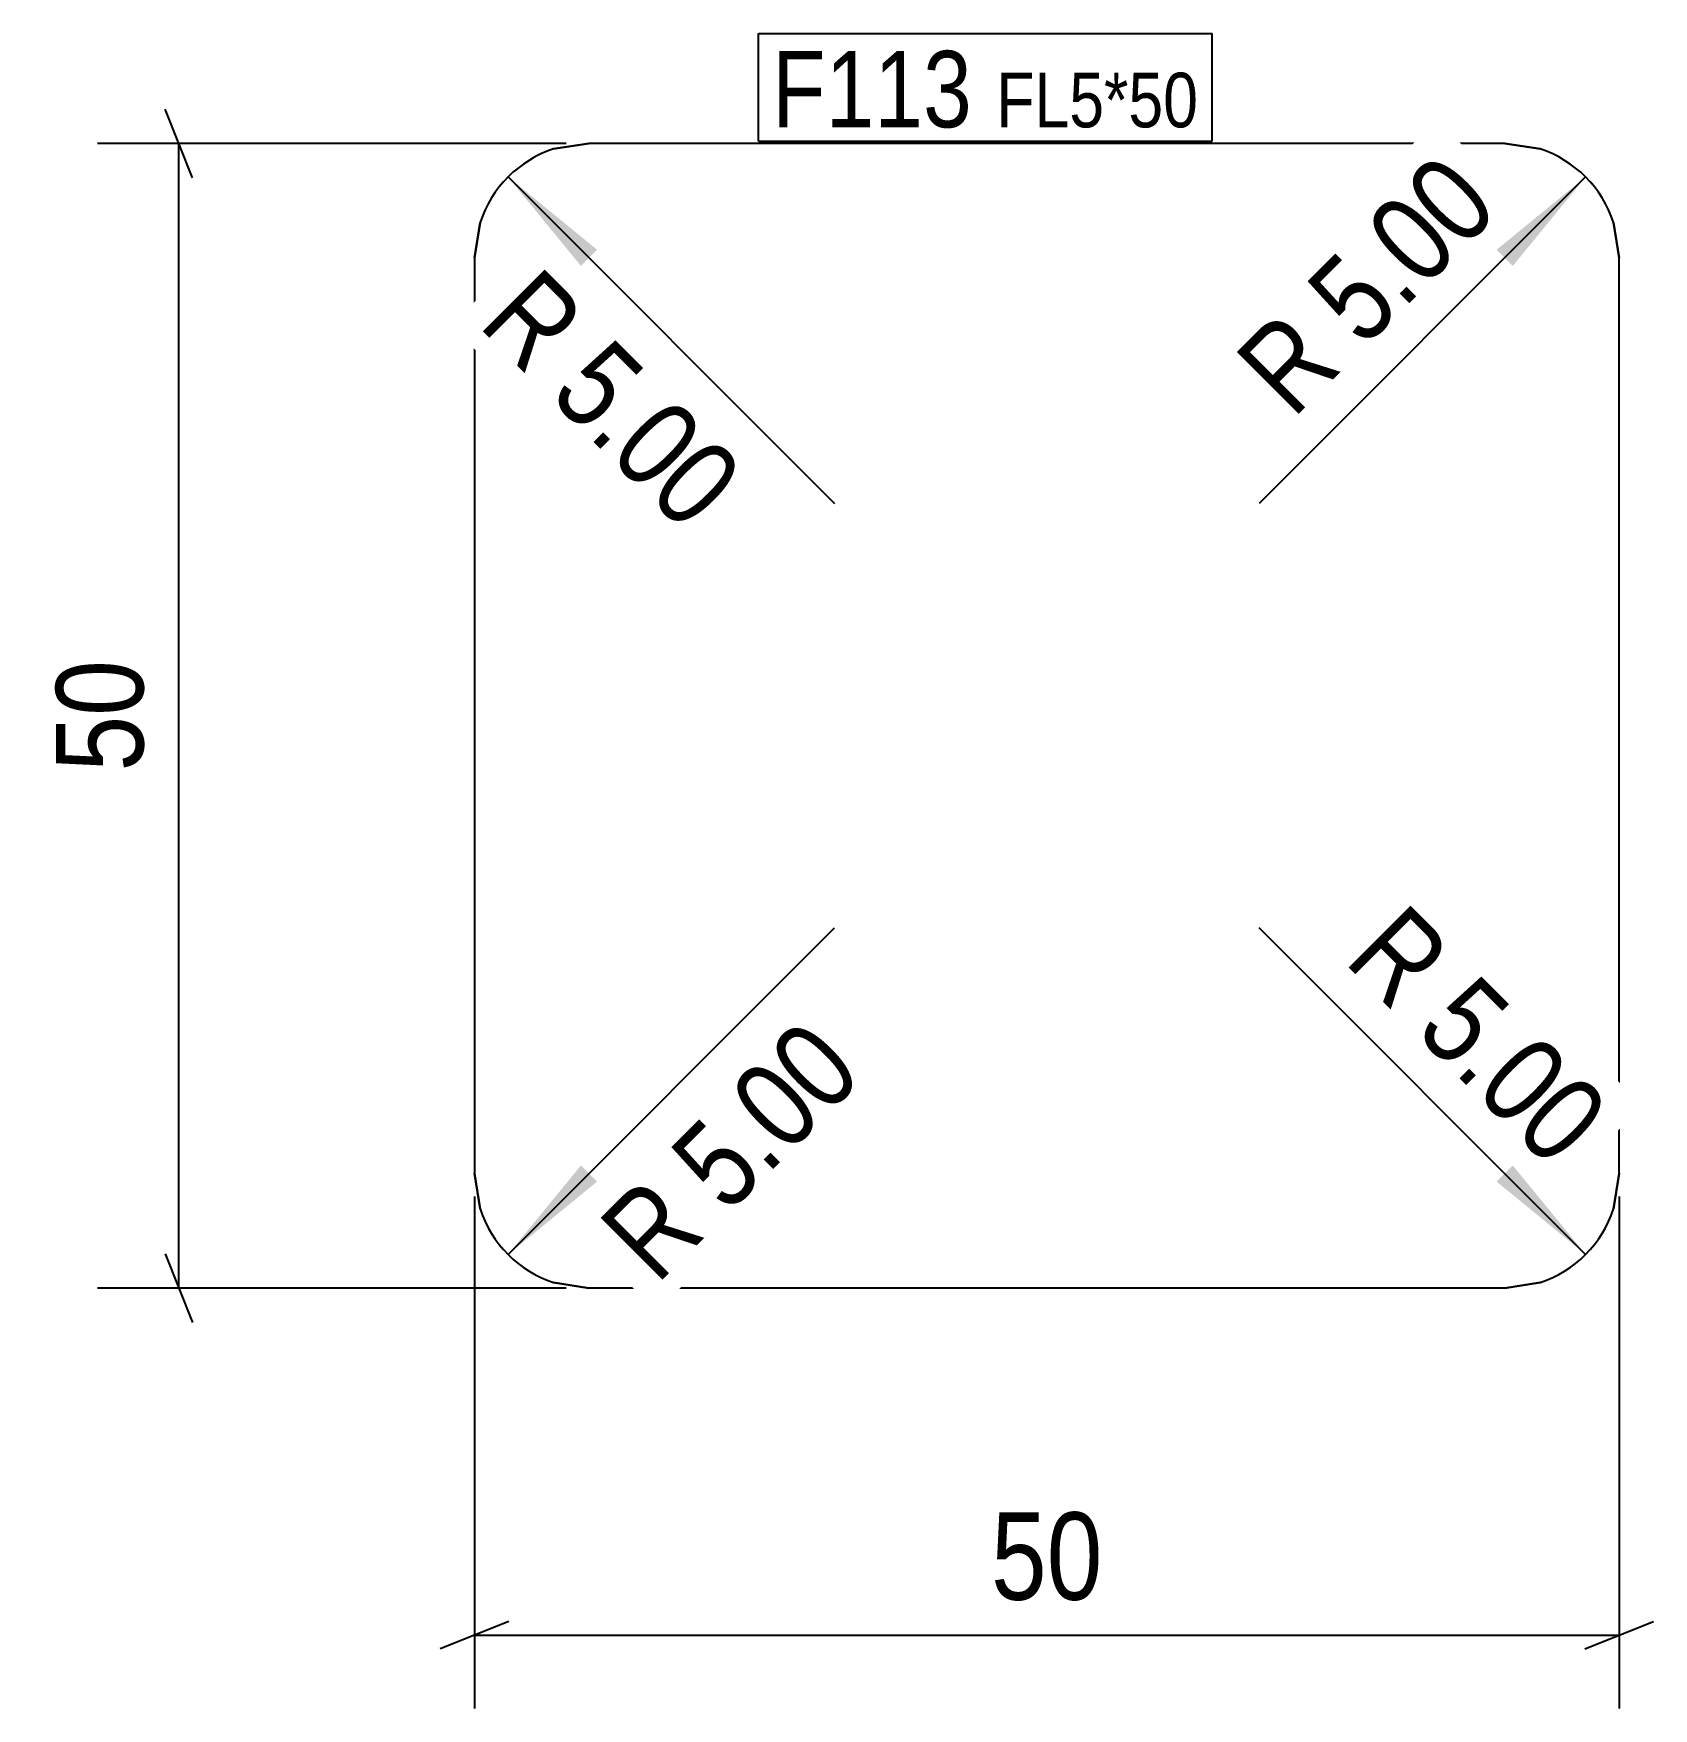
# Model space of a CAD drawing. Header units: millimetres. Extents: x 2.2 to 73, y 3 to 76.2.
import ezdxf

# ---------------------------------------------------------------- set-up
doc = ezdxf.new("R2010")
doc.units = ezdxf.units.MM
doc.linetypes.add('DXK_LINE_DOT2', pattern=[3.9198, 1.9599, -1.9599])
for name, color, linetype in [('MÅLSÆTNING', 7, 'Continuous'), ('STÅL', 7, 'Continuous'), ('TEKST', 7, 'Continuous')]:
    doc.layers.add(name, color=color, linetype=linetype)
doc.styles.add('Arial Narrow', font='ARIALN.TTF', dxfattribs={"height": 0.2})

msp = doc.modelspace()

# ---------------------------------------------------------------- hatches: boundary and pattern name
at = {"layer": 'MÅLSÆTNING', "linetype": 'Continuous'}
for points in [[(26.112, 66.014), (22.93, 69.903), (26.819, 66.721)], [(66.112, 66.721), (70.001, 69.903), (66.819, 66.014)], [(26.819, 26.014), (22.93, 22.832), (26.112, 26.721)], [(66.819, 26.721), (70.001, 22.832), (66.112, 26.014)]]:
    msp.add_hatch(color=7, dxfattribs=at).paths.add_polyline_path(points)

# ---------------------------------------------------------------- linework, layer by layer
at = {"layer": 'MÅLSÆTNING', "color": 7, "linetype": 'Continuous'}
for p, q in [((9.15, 69.867), (7.95, 72.867)), ((25.465, 71.367), (5, 71.367)), ((8.55, 21.367), (8.55, 71.367)), ((22.93, 69.903), (37.193, 55.64)), ((70.001, 69.903), (55.738, 55.64)), ((22.93, 22.832), (37.193, 37.095)), ((70.001, 22.832), (55.738, 37.095)), ((21.465, 25.367), (21.465, 3)), ((7.95, 22.867), (9.15, 19.867)), ((25.465, 21.367), (5, 21.367)), ((22.965, 6.8), (19.965, 5.6)), ((69.965, 5.6), (72.965, 6.8)), ((21.465, 6.2), (71.465, 6.2))]:
    msp.add_line(p, q, dxfattribs=at)
for centre, start, end in [((26.465, 66.367), 108, 162), ((66.465, 66.367), 18, 72), ((26.465, 26.367), 198, 252), ((66.465, 26.367), 288, 342)]:
    msp.add_arc(centre, 5, start, end, dxfattribs=at)
at = {"layer": 'STÅL', "color": 2, "linetype": 'Continuous'}
for p, q in [((24.92, 71.123), (26.465, 71.367)), ((66.465, 71.367), (26.465, 71.367)), ((66.465, 71.367), (68.01, 71.123)), ((21.465, 66.367), (21.71, 67.912)), ((71.22, 67.912), (71.465, 66.367)), ((21.465, 66.367), (21.465, 26.367)), ((71.465, 26.367), (71.465, 66.367)), ((21.71, 24.822), (21.465, 26.367)), ((71.465, 26.367), (71.22, 24.822)), ((26.465, 21.367), (24.92, 21.612)), ((66.465, 21.367), (26.465, 21.367)), ((68.01, 21.612), (66.465, 21.367))]:
    msp.add_line(p, q, dxfattribs=at)
at = {"layer": 'STÅL', "color": 7, "linetype": 'DXK_LINE_DOT2'}
for p, q in [((26.465, 71.367), (24.92, 71.123)), ((68.01, 71.123), (66.465, 71.367)), ((21.71, 67.912), (21.465, 66.367)), ((71.465, 66.367), (71.22, 67.912)), ((21.465, 26.367), (21.71, 24.822)), ((71.22, 24.822), (71.465, 26.367)), ((24.92, 21.612), (26.465, 21.367)), ((66.465, 21.367), (68.01, 21.612))]:
    msp.add_line(p, q, dxfattribs=at)
at = {"layer": 'STÅL', "color": 2, "linetype": 'Continuous'}
for centre, start, end in [((26.465, 66.367), 108, 162), ((66.465, 66.367), 18, 72), ((26.465, 26.367), 198, 252), ((66.465, 26.367), 288, 342)]:
    msp.add_arc(centre, 5, start, end, dxfattribs=at)
at = {"layer": 'STÅL', "color": 7, "linetype": 'DXK_LINE_DOT2'}
for centre, start, end in [((26.465, 66.367), 108, 162), ((66.465, 66.367), 18, 72), ((26.465, 26.367), 198, 252), ((66.465, 26.367), 288, 342)]:
    msp.add_arc(centre, 5, start, end, dxfattribs=at)
at = {"layer": 'TEKST', "color": 7, "linetype": 'Continuous'}
for p, q in [((33.865, 76.167), (53.685, 76.167)), ((33.865, 71.467), (33.865, 76.167))]:
    msp.add_line(p, q, dxfattribs=at)

# ---------------------------------------------------------------- wipeouts: each hides what was drawn before it
at = {"color": 0}
for points, layer in [([(7.8, 49.605), (2.2, 49.605), (2.2, 43.13), (7.8, 43.13)], 'MÅLSÆTNING'), ([(49.703, 6.95), (49.703, 12.55), (43.228, 12.55), (43.228, 6.95)], 'MÅLSÆTNING'), ([(43.205, 72.067), (43.205, 75.567), (34.465, 75.567), (34.465, 72.067)], 'TEKST')]:
    msp.add_wipeout(points, dxfattribs=at).dxf.layer = layer

# ---------------------------------------------------------------- next in the draw order: texts
at = {"layer": 'MÅLSÆTNING', "color": 3, "style": 'Arial Narrow'}
msp.add_text('50', height=3.8177, rotation=90.00021, dxfattribs=at).set_placement((7, 43.93))
msp.add_text('50', height=3.8177, dxfattribs=at).set_placement((44.028, 7.75))

# ---------------------------------------------------------------- next in the draw order: wipeouts: each hides what was drawn before it
at = {"color": 0}
for points, layer in [([(67.47, 68.433), (63.51, 72.393), (53.247, 62.13), (57.207, 58.17)], 'MÅLSÆTNING'), ([(30.703, 53.15), (34.662, 57.109), (24.399, 67.372), (20.44, 63.413)], 'MÅLSÆTNING'), ([(68.531, 25.362), (72.491, 29.322), (62.228, 39.585), (58.268, 35.625)], 'MÅLSÆTNING'), ([(39.683, 30.605), (35.723, 34.564), (25.46, 24.301), (29.42, 20.342)], 'MÅLSÆTNING'), ([(43.205, 72.067), (43.205, 75.567), (34.465, 75.567), (34.465, 72.067)], 'TEKST')]:
    msp.add_wipeout(points, dxfattribs=at).dxf.layer = layer

# ---------------------------------------------------------------- next in the draw order: linework, layer by layer
at = {"layer": 'MÅLSÆTNING', "color": 7, "linetype": 'Continuous'}
msp.add_line((71.465, 25.367), (71.465, 3), dxfattribs=at)
at = {"layer": 'TEKST', "color": 7, "linetype": 'Continuous'}
for p, q in [((53.685, 71.467), (53.685, 76.167)), ((33.865, 71.467), (53.685, 71.467))]:
    msp.add_line(p, q, dxfattribs=at)

# ---------------------------------------------------------------- next in the draw order: texts
at = {"layer": 'MÅLSÆTNING', "color": 3, "style": 'Arial Narrow'}
for rotation, p in [(45.00011, (57.207, 59.301)), (-45.00011, (21.571, 63.413)), (-45.00011, (59.399, 35.625)), (45.00011, (29.42, 21.473))]:
    msp.add_text('R 5.00', height=3.8177, rotation=rotation, dxfattribs=at).set_placement(p)
at = {"layer": 'TEKST', "color": 3, "style": 'Arial Narrow'}
msp.add_text('F113', height=3.3405, dxfattribs=at).set_placement((34.465, 72.067))

# ---------------------------------------------------------------- next in the draw order: wipeouts: each hides what was drawn before it
at = {"color": 0}
msp.add_wipeout([(53.085, 72.067), (53.085, 74.567), (44.255, 74.567), (44.255, 72.067)], dxfattribs=at).dxf.layer = 'TEKST'

# ---------------------------------------------------------------- next in the draw order: wipeouts: each hides what was drawn before it
msp.add_wipeout([(53.085, 72.067), (53.085, 74.567), (44.255, 74.567), (44.255, 72.067)], dxfattribs=at).dxf.layer = 'TEKST'

# ---------------------------------------------------------------- next in the draw order: texts
at = {"layer": 'TEKST', "color": 3, "style": 'Arial Narrow'}
msp.add_text('FL5*50', height=2.3861, dxfattribs=at).set_placement((44.255, 72.067))

doc.saveas('drawing.dxf')
